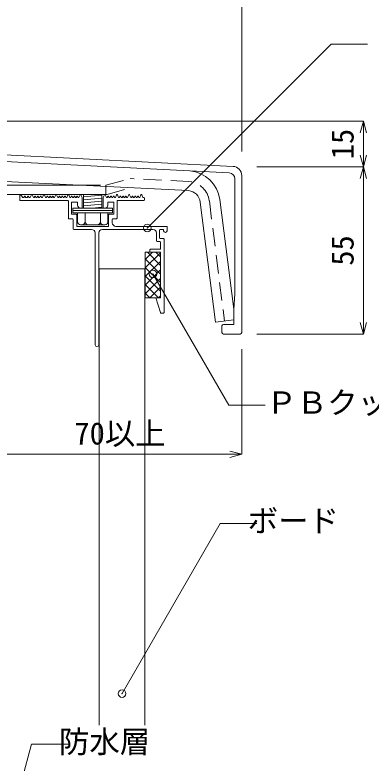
# Model space of a CAD drawing. Units: millimetres, scale not verified. Extents: x -675 to 675, y -471 to 460.
# Drawn here: x -83 to 34, y 67.6 to 313.5 of the extents above; entities that cross this region are included whole.
import ezdxf
from ezdxf.enums import TextEntityAlignment as Align

# ---------------------------------------------------------------- set-up
doc = ezdxf.new("R2010")
doc.units = ezdxf.units.MM
doc.header["$LTSCALE"] = 5
doc.header["$PDMODE"] = 32
doc.header["$PDSIZE"] = 2.5
doc.linetypes.add('DASHED1', pattern=[1.8, 1.2, -0.6])
doc.layers.add('1-0_芯・寸法線', color=7, linetype='Continuous', lineweight=18)
doc.styles.add('ＭＳ ゴシック', font='')
doc.styles.get('ＭＳ ゴシック').set_extended_font_data('MS Gothic')

msp = doc.modelspace()

# ---------------------------------------------------------------- linework, layer by layer
at = {"layer": '1-0_芯・寸法線'}
for p, q in [((-8.48, 356.044), (-8.48, 268.61)), ((-11.33, 263.753), (-305.33, 278.453)), ((31.52, 278.61), (-208.355, 278.61)), ((31.52, 278.61), (30.485, 274.747)), ((31.52, 263.61), (31.52, 278.61)), ((31.52, 278.61), (32.556, 274.747)), ((-25.5, 262.259), (-290.685, 275.518)), ((-25.978, 255.774), (-290.745, 269.013)), ((31.52, 263.61), (30.485, 267.474)), ((31.52, 263.61), (32.556, 267.474)), ((31.52, 263.61), (-3.48, 263.61)), ((31.52, 263.61), (11.52, 263.61)), ((31.52, 263.61), (30.485, 259.747)), ((31.52, 208.61), (31.52, 263.61)), ((31.52, 263.61), (32.556, 259.747)), ((-12.58, 261.613), (-25.5, 262.259)), ((-8.48, 260.757), (-8.48, 209.11)), ((-53.144, 257.133), (-53.144, 254.521)), ((-128.402, 254.521), (-52.736, 254.521)), ((-81.463, 252.721), (-81.463, 254.371)), ((-80.463, 253.521), (-81.194, 254.463)), ((-80.463, 253.521), (-80.063, 253.521)), ((-80.063, 253.521), (-79.896, 253.84)), ((-79.463, 253.521), (-79.63, 253.84)), ((-79.463, 253.521), (-78.963, 253.521)), ((-78.963, 253.521), (-78.796, 253.84)), ((-78.363, 253.521), (-78.53, 253.84)), ((-78.363, 253.521), (-77.963, 253.521)), ((-77.963, 253.521), (-77.602, 254.426)), ((-76.963, 253.521), (-77.324, 254.426)), ((-76.063, 253.521), (-76.23, 253.84)), ((-75.163, 253.521), (-75.33, 253.84)), ((-74.263, 253.521), (-74.43, 253.84)), ((-74.263, 253.521), (-73.963, 253.521)), ((-73.602, 254.426), (-73.963, 253.521)), ((-73.324, 254.426), (-72.963, 253.521)), ((-72.063, 253.521), (-72.23, 253.84)), ((-71.163, 253.521), (-71.33, 253.84)), ((-70.263, 253.521), (-70.43, 253.84)), ((-70.263, 253.521), (-69.963, 253.521)), ((-69.602, 254.426), (-69.963, 253.521)), ((-69.324, 254.426), (-68.963, 253.521)), ((-68.063, 253.521), (-68.23, 253.84)), ((-67.163, 253.521), (-67.33, 253.84)), ((-66.263, 253.521), (-66.43, 253.84)), ((-66.263, 253.521), (-65.963, 253.521)), ((-65.602, 254.426), (-65.963, 253.521)), ((-65.324, 254.426), (-64.963, 253.521)), ((-64.063, 253.521), (-64.23, 253.84)), ((-63.163, 253.521), (-63.33, 253.84)), ((-62.263, 253.521), (-62.43, 253.84)), ((-62.263, 253.521), (-61.963, 253.521)), ((-61.602, 254.426), (-61.963, 253.521)), ((-60.444, 254.521), (-60.444, 250.021)), ((-60.444, 253.771), (-54.444, 254.296)), ((-60.444, 252.771), (-54.444, 253.296)), ((-54.444, 254.521), (-54.444, 250.021)), ((-53.602, 254.426), (-53.963, 253.521)), ((-53.963, 253.521), (-53.963, 250.021)), ((-53.324, 254.426), (-52.963, 253.521)), ((-52.663, 253.521), (-52.963, 253.521)), ((-52.663, 253.521), (-52.496, 253.84)), ((-51.763, 253.521), (-51.596, 253.84)), ((-50.863, 253.521), (-50.696, 253.84)), ((-49.602, 254.426), (-49.963, 253.521)), ((-49.324, 254.426), (-48.963, 253.521)), ((-48.663, 253.521), (-48.963, 253.521)), ((-48.663, 253.521), (-48.496, 253.84)), ((-47.763, 253.521), (-47.596, 253.84)), ((-46.863, 253.521), (-46.696, 253.84)), ((-45.602, 254.426), (-45.963, 253.521)), ((-45.324, 254.426), (-44.963, 253.521)), ((-44.663, 253.521), (-44.963, 253.521)), ((-44.663, 253.521), (-44.496, 253.84)), ((-43.763, 253.521), (-43.596, 253.84)), ((-42.863, 253.521), (-42.696, 253.84)), ((-41.602, 254.426), (-41.963, 253.521)), ((-41.324, 254.426), (-40.963, 253.521)), ((-40.663, 253.521), (-40.963, 253.521)), ((-40.463, 253.321), (-40.463, 252.721)), ((-65.663, 252.521), (-81.263, 252.521)), ((-65.463, 252.321), (-65.463, 246.721)), ((-64.463, 248.221), (-64.463, 251.821)), ((-62.663, 252.021), (-64.263, 252.021)), ((-62.463, 251.821), (-62.463, 251.021)), ((-60.444, 251.771), (-54.444, 252.296)), ((-60.444, 250.771), (-54.444, 251.296)), ((-52.463, 251.821), (-52.463, 251.021)), ((-50.663, 252.021), (-52.263, 252.021)), ((-50.463, 248.221), (-50.463, 251.821)), ((-49.463, 252.321), (-49.463, 246.721)), ((-40.663, 252.521), (-49.263, 252.521)), ((-22.088, 252), (-17.095, 212.521)), ((-15.644, 252.853), (-11.08, 216.765)), ((-63.944, 250.021), (-63.944, 248.521)), ((-50.944, 250.021), (-63.944, 250.021)), ((-63.944, 249.271), (-50.944, 249.271)), ((-50.944, 248.521), (-63.944, 248.521)), ((-62.444, 245.521), (-62.444, 248.521)), ((-61.463, 250.021), (-60.963, 250.021)), ((-59.944, 248.521), (-59.944, 245.521)), ((-57.585, 250.021), (-54.444, 250.296)), ((-54.944, 248.521), (-54.944, 245.521)), ((-53.463, 250.021), (-53.963, 250.021)), ((-52.444, 245.521), (-52.444, 248.521)), ((-50.944, 250.021), (-50.944, 248.521)), ((-64.113, 246.521), (-65.263, 246.521)), ((-64.263, 248.021), (-62.913, 248.021)), ((-63.913, 246.321), (-63.913, 243.221)), ((-62.713, 244.221), (-62.713, 247.821)), ((-52.213, 244.221), (-52.213, 247.821)), ((-50.663, 248.021), (-52.013, 248.021)), ((-51.013, 246.321), (-51.013, 245.221)), ((-49.663, 246.521), (-50.813, 246.521)), ((-52.413, 244.021), (-62.513, 244.021)), ((-61.444, 244.521), (-53.444, 244.521)), ((-33.163, 244.021), (-49.813, 244.021)), ((-32.963, 243.821), (-32.963, 242.601)), ((-63.713, 243.021), (-57.863, 243.021)), ((-56.663, 241.821), (-56.663, 205.101)), ((-55.463, 241.821), (-55.463, 205.101)), ((-54.263, 243.021), (-37.663, 243.021)), ((-36.463, 239.221), (-36.463, 241.821)), ((-35.463, 242.821), (-35.463, 240.221)), ((-34.363, 243.021), (-35.263, 243.021)), ((-34.163, 242.821), (-34.163, 242.601)), ((-36.263, 239.021), (-35.363, 239.021)), ((-34.163, 240.021), (-35.263, 240.021)), ((-35.163, 238.821), (-35.163, 236.721)), ((-33.963, 215.721), (-33.963, 239.821)), ((-38.663, 235.721), (-38.663, 236.321)), ((-35.363, 236.521), (-38.463, 236.521)), ((-40.163, 233.173), (-37.815, 235.521)), ((-40.163, 220.521), (-40.163, 235.521)), ((-40.163, 235.521), (-38.463, 235.521)), ((-40.163, 230.345), (-35.163, 235.345)), ((-39.489, 235.521), (-35.163, 231.195)), ((-38.463, 235.521), (-35.163, 235.521)), ((-36.661, 235.521), (-35.163, 234.023)), ((-35.163, 220.721), (-35.163, 235.521)), ((-40.163, 233.366), (-35.163, 228.366)), ((-40.163, 227.516), (-35.163, 232.516)), ((-40.313, 230.021), (-55.313, 230.021)), ((-55.313, 230.021), (-55.313, 80.071)), ((-40.313, 230.021), (-40.313, 80.071)), ((-40.163, 230.538), (-35.163, 225.538)), ((-40.163, 224.688), (-35.163, 229.688)), ((-40.163, 227.709), (-35.163, 222.709)), ((-40.163, 221.859), (-35.163, 226.859)), ((-40.163, 224.881), (-35.803, 220.521)), ((-38.673, 220.521), (-35.163, 224.031)), ((-40.163, 222.052), (-38.631, 220.521)), ((-36.513, 220.521), (-40.163, 220.521)), ((-35.206, 215.663), (-36.663, 220.521)), ((-35.363, 220.521), (-36.663, 220.521)), ((-35.844, 220.521), (-35.163, 221.203)), ((-11.08, 211.81), (-11.08, 216.81)), ((-35.014, 215.521), (-34.163, 215.521)), ((-17.095, 212.521), (-11.08, 213.268)), ((-14.48, 211.81), (-11.08, 211.81)), ((31.52, 208.61), (30.485, 212.474)), ((31.52, 208.61), (32.556, 212.474)), ((-14.98, 209.11), (-14.98, 211.31)), ((-8.98, 208.61), (-14.48, 208.61)), ((31.52, 208.61), (-3.48, 208.61)), ((-8.48, 169.11), (-8.48, 203.61)), ((-8.48, 169.11), (-12.343, 170.146)), ((-88.427, 169.11), (-8.48, 169.11)), ((-8.48, 169.11), (-12.343, 168.075)), ((-77.555, 73.787), (-93.427, 14.553)), ((-77.555, 73.787), (-65.555, 73.787))]:
    msp.add_line(p, q, dxfattribs=at)
at = {"layer": '1-0_芯・寸法線', "linetype": 'DASHED1'}
for p, q in [((-53.144, 257.521), (-45.144, 259.737)), ((-25.829, 258.771), (-45.144, 259.737)), ((-60.907, 257.521), (-53.144, 257.521)), ((-53.144, 257.521), (-53.144, 257.133)), ((-52.736, 254.521), (-44.81, 256.716)), ((-19.112, 252.376), (-14.118, 212.897))]:
    msp.add_line(p, q, dxfattribs=at)
at = {"layer": '1-0_芯・寸法線'}
for points in [[(-39.493, 243.521), (20.923, 303.937), (32.923, 303.937)], [(-154.066, 262.179), (-148.144, 257.521), (-60.907, 257.521)], [(-10.68, 259.615), (-10.68, 221.81), (-11.08, 216.81)], [(-76.963, 253.521), (-76.663, 253.521), (-76.496, 253.84)], [(-76.063, 253.521), (-75.763, 253.521), (-75.596, 253.84)], [(-75.163, 253.521), (-74.863, 253.521), (-74.696, 253.84)], [(-72.963, 253.521), (-72.663, 253.521), (-72.496, 253.84)], [(-72.063, 253.521), (-71.763, 253.521), (-71.596, 253.84)], [(-71.163, 253.521), (-70.863, 253.521), (-70.696, 253.84)], [(-68.963, 253.521), (-68.663, 253.521), (-68.496, 253.84)], [(-68.063, 253.521), (-67.763, 253.521), (-67.596, 253.84)], [(-67.163, 253.521), (-66.863, 253.521), (-66.696, 253.84)], [(-64.963, 253.521), (-64.663, 253.521), (-64.496, 253.84)], [(-64.063, 253.521), (-63.763, 253.521), (-63.596, 253.84)], [(-63.163, 253.521), (-62.863, 253.521), (-62.696, 253.84)], [(-61.324, 254.426), (-60.963, 253.521), (-60.963, 250.021)], [(-51.763, 253.521), (-52.063, 253.521), (-52.23, 253.84)], [(-50.863, 253.521), (-51.163, 253.521), (-51.33, 253.84)], [(-49.963, 253.521), (-50.263, 253.521), (-50.43, 253.84)], [(-47.763, 253.521), (-48.063, 253.521), (-48.23, 253.84)], [(-46.863, 253.521), (-47.163, 253.521), (-47.33, 253.84)], [(-45.963, 253.521), (-46.263, 253.521), (-46.43, 253.84)], [(-43.763, 253.521), (-44.063, 253.521), (-44.23, 253.84)], [(-42.863, 253.521), (-43.163, 253.521), (-43.33, 253.84)], [(-41.963, 253.521), (-42.263, 253.521), (-42.43, 253.84)], [(-37.663, 228.401), (-12.746, 185.244), (-0.746, 185.244)], [(-47.813, 90.44), (-15.506, 146.398), (-3.506, 146.398)]]:
    msp.add_lwpolyline(points, dxfattribs=at)
for centre, radius, start, end in [((-11.48, 260.757), 3, 0, 87.13759), ((-26.468, 251.378), 10.924, 7.76262, 84.91852), ((-12.68, 259.615), 2, 0, 87.13759), ((-26.468, 251.378), 4.424, 8.07926, 83.65016), ((-81.313, 254.371), 0.15, 37.83174, 180), ((-79.763, 253.771), 0.15, 27.60589, 152.39411), ((-78.663, 253.771), 0.15, 27.60589, 152.39411), ((-77.463, 254.371), 0.15, 21.71655, 158.28345), ((-76.363, 253.771), 0.15, 27.60592, 152.39408), ((-75.463, 253.771), 0.15, 27.60592, 152.39408), ((-74.563, 253.771), 0.15, 27.60592, 152.39408), ((-73.463, 254.371), 0.15, 21.71655, 158.28345), ((-72.363, 253.771), 0.15, 27.60592, 152.39408), ((-71.463, 253.771), 0.15, 27.60592, 152.39408), ((-70.563, 253.771), 0.15, 27.60592, 152.39408), ((-69.463, 254.371), 0.15, 21.71655, 158.28345), ((-68.363, 253.771), 0.15, 27.60592, 152.39408), ((-67.463, 253.771), 0.15, 27.60592, 152.39408), ((-66.563, 253.771), 0.15, 27.60592, 152.39408), ((-65.463, 254.371), 0.15, 21.71655, 158.28345), ((-64.363, 253.771), 0.15, 27.60592, 152.39408), ((-63.463, 253.771), 0.15, 27.60592, 152.39408), ((-62.563, 253.771), 0.15, 27.60592, 152.39408), ((-61.463, 254.371), 0.15, 21.71655, 158.28345), ((-53.463, 254.371), 0.15, 21.71655, 158.28345), ((-52.363, 253.771), 0.15, 27.60592, 152.39408), ((-51.463, 253.771), 0.15, 27.60592, 152.39408), ((-50.563, 253.771), 0.15, 27.60592, 152.39408), ((-49.463, 254.371), 0.15, 21.71655, 158.28345), ((-48.363, 253.771), 0.15, 27.60592, 152.39408), ((-47.463, 253.771), 0.15, 27.60592, 152.39408), ((-46.563, 253.771), 0.15, 27.60592, 152.39408), ((-45.463, 254.371), 0.15, 21.71655, 158.28345), ((-44.363, 253.771), 0.15, 27.60592, 152.39408), ((-43.463, 253.771), 0.15, 27.60592, 152.39408), ((-42.563, 253.771), 0.15, 27.60592, 152.39408), ((-41.463, 254.371), 0.15, 21.71655, 158.28345), ((-40.663, 253.321), 0.2, 0, 90), ((-81.263, 252.721), 0.2, 180, 270), ((-65.663, 252.321), 0.2, 0, 90), ((-64.263, 251.821), 0.2, 90, 180), ((-62.663, 251.821), 0.2, 0, 90), ((-61.463, 251.021), 1, 180, 270), ((-53.463, 251.021), 1, 270, 0), ((-52.263, 251.821), 0.2, 90, 180), ((-50.663, 251.821), 0.2, 0, 90), ((-49.263, 252.321), 0.2, 90, 180), ((-40.663, 252.721), 0.2, 270, 0), ((-65.263, 246.721), 0.2, 180, 270), ((-64.263, 248.221), 0.2, 180, 270), ((-64.113, 246.321), 0.2, 0, 90), ((-62.913, 247.821), 0.2, 0, 90), ((-52.013, 247.821), 0.2, 90, 180), ((-50.813, 246.321), 0.2, 90, 180), ((-50.663, 248.221), 0.2, 270, 0), ((-49.663, 246.721), 0.2, 270, 0), ((-62.513, 244.221), 0.2, 180, 270), ((-61.444, 245.521), 1, 180, 270), ((-60.944, 245.521), 1, 270, 0), ((-58.944, 245.521), 1, 180, 270), ((-55.944, 245.521), 1, 270, 0), ((-53.944, 245.521), 1, 180, 270), ((-53.444, 245.521), 1, 270, 0), ((-52.413, 244.221), 0.2, 270, 0), ((-49.813, 245.221), 1.2, 180, 270), ((-33.163, 243.821), 0.2, 0, 90), ((-63.713, 243.221), 0.2, 180, 270), ((-57.863, 241.821), 1.2, 0, 90), ((-54.263, 241.821), 1.2, 90, 180), ((-37.663, 241.821), 1.2, 0, 90), ((-35.263, 242.821), 0.2, 90, 180), ((-34.363, 242.821), 0.2, 0, 90), ((-33.563, 242.621), 0.6, 181.97334, 358.02666), ((-36.263, 239.221), 0.2, 180, 270), ((-35.263, 240.221), 0.2, 180, 270), ((-35.363, 238.821), 0.2, 0, 90), ((-34.163, 239.821), 0.2, 0, 90), ((-38.463, 236.321), 0.2, 90, 180), ((-35.363, 236.721), 0.2, 270, 0), ((-38.463, 235.721), 0.2, 180, 270), ((-35.363, 220.721), 0.2, 270, 0), ((-35.014, 215.721), 0.2, 196.69924, 270), ((-34.163, 215.721), 0.2, 270, 0), ((-14.48, 211.31), 0.5, 90, 180), ((-14.48, 209.11), 0.5, 180, 270), ((-8.98, 209.11), 0.5, 270, 0), ((-56.063, 205.121), 0.6, 181.97334, 358.02666)]:
    msp.add_arc(centre, radius, start, end, dxfattribs=at)
at = {"layer": '1-0_芯・寸法線', "linetype": 'DASHED1'}
msp.add_arc((-26.468, 251.378), 7.424, 8.07926, 83.65016, dxfattribs=at)
at = {"layer": '1-0_芯・寸法線'}
for p in [(-39.493, 243.521), (-37.663, 228.401), (-47.813, 90.44)]:
    msp.add_point(p, dxfattribs=at)

# ---------------------------------------------------------------- texts
at = {"layer": '1-0_芯・寸法線', "style": 'ＭＳ ゴシック'}
for s, p in [('15', (30.52, 266.11)), ('55', (30.52, 231.11))]:
    msp.add_text(s, height=7.331, rotation=90, dxfattribs=at).set_placement(p, align=Align.BOTTOM_LEFT)
for s, p in [('ＰＢクッションＢ', (-0.357, 180.244)), ('70以上', (-63.453, 170.11)), ('ボード', (-6.506, 141.398)), ('防水層', (-68.555, 68.787))]:
    msp.add_text(s, height=7.331, dxfattribs=at).set_placement(p, align=Align.BOTTOM_LEFT)

doc.saveas('drawing.dxf')
